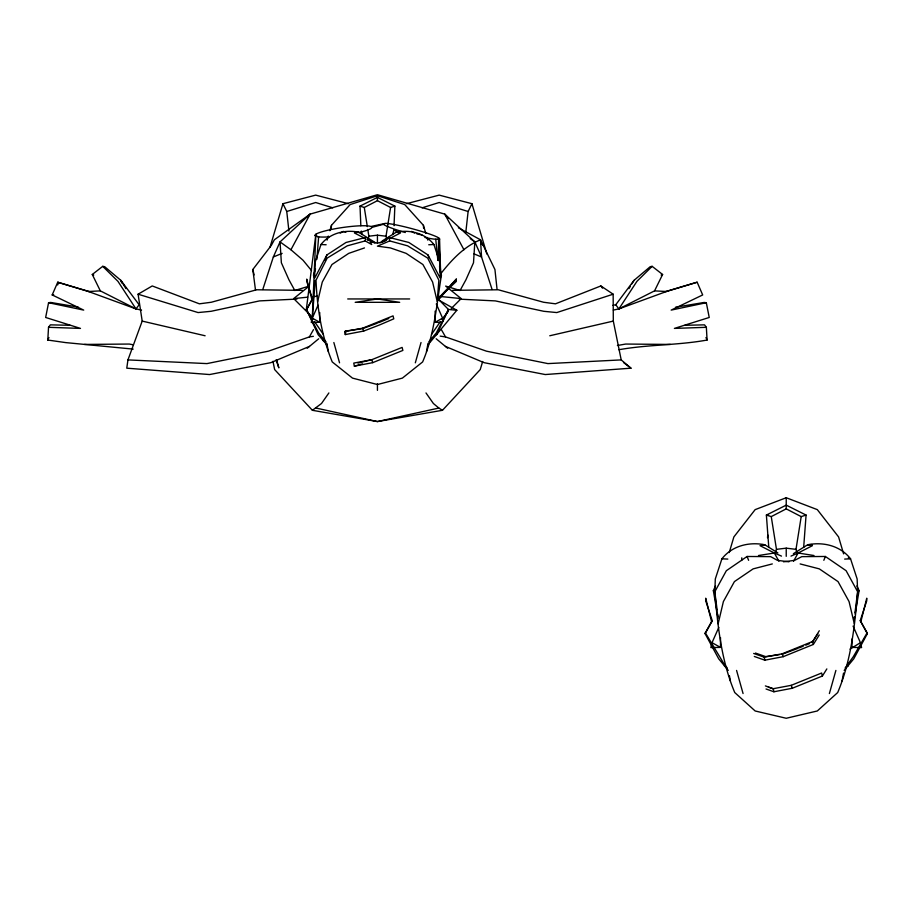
<?xml version="1.0" encoding="UTF-8"?>
<svg xmlns="http://www.w3.org/2000/svg" width="913" height="913" viewBox="0 0 913 913"><rect width="100%" height="100%" fill="white"/><g stroke="black" fill="none" stroke-linecap="round" stroke-linejoin="round"><path stroke-width="1.37" d="M315.236 280.314L312.292 318.158L311.265 322.449L319.733 322.3L319.733 312.531M718.816 627.379L712.026 642.684L710.85 647.579L720.494 647.397L720.505 637.582M323.282 340.732L323.305 338.62L318.58 332.925L306.426 309.484L318.158 334.729L326.968 344.874M438.194 260.365L438.628 237.905L439.564 238.875L440.614 272.713L438.628 237.905M724.545 666.25L724.568 664.858L705.338 632.812L712.208 620.612L705.715 600.845L705.715 598.209L711.638 621.901L705.11 633.69L718.702 658.821L728.266 670.427M314.688 275.429L315.168 262.236L320.965 244.513C329.89 233.077 344.783 229.471 358.592 232.164L375.083 242.47M714.902 590.003L715.301 578.99L721.909 558.802C732.066 545.78 749.037 541.671 764.763 544.741L777.876 552.936M741.676 560.479L741.778 557.832M394.039 225.716L394.861 206.121L377.434 197.402L360.019 206.121L360.84 225.716M768.792 547.446L766.384 515.069L786.23 505.14L806.076 515.069L803.668 547.446M133.184 349.108L65.622 342.592L47.796 340.047L48.526 327.311L50.352 324.857L69.959 325.279M331.293 228.09L331.465 225.317L350.147 204.569L377.434 195.724L404.733 204.569L423.415 225.317L425.8 233.386M316.879 259.303L318.626 236.878L314.859 235.417L315.864 234.242A28.782 3.96 -8.2 0 1 343.459 227.394A28.782 3.96 -8.2 0 1 370.918 226.492L385.423 223.354A29.273 2.75 15.1 0 1 411.615 228.581A29.273 2.75 15.1 0 1 437.681 237.289L439.552 239.252L433.903 239.103A29.273 2.75 15.1 0 1 424.933 237.483M767.513 537.734L767.765 534.938M788.946 561.803L777.465 560.365L770.663 556.645L747.085 556.474L726.349 570.705L714.799 591.784C717.721 626.01 721.281 660.578 734.748 692.545L755.154 710.976L786.23 718.269L817.306 710.976L837.7 692.545C851.178 660.578 854.739 626.01 857.661 591.784L846.111 570.705L825.375 556.474L801.797 556.645L794.63 560.365L783.502 561.803M465.79 232.507L468.118 211.496L471.93 203.702L439.187 195.12L406.445 203.702M854.077 619.573L854.442 616.789M854.979 612.623L857.661 591.784L859.099 590.631L856.942 585.872M302.329 290.357L256.61 289.775L211.325 302.249L199.388 303.824L152.243 285.952L138.091 294.203L142.2 321.091L127.946 359.905L126.77 368.179L209.613 374.547L270.819 362.666L309.473 346.392M386.69 238.807L386.016 236.205L390.593 207.468L394.861 206.121M441.424 275.133C436.654 304.406 434.485 334.363 422.628 361.936L402.382 378.119L377.434 384.521L352.498 378.119L332.241 361.936C321.593 335.95 317.131 308.115 316.024 280.177L327.196 258.082L347.248 245.837L365.2 240.918L371.682 244.524L370.176 241.888L377.434 243.189L384.544 241.329L389.086 237.426L408.864 242.47L428.014 254.967L440.146 278.054L441.424 275.133L439.758 270.134L439.598 265.934M797.049 553.369L795.999 549.341L801.203 516.61L806.076 515.069M365.2 240.918L365.782 237.426L346.016 242.47L326.865 254.967L314.734 278.054L313.456 275.133L315.533 268.89M854.191 619.596L854.659 616.834M855.127 614.072L859.099 590.631M426.462 351.71L428.049 343.299M842.06 680.904L843.544 673.064M78.084 307.065L50.717 302.454L48.572 302.717L45.65 317.473L80.481 328.406L48.526 327.311M345.297 334.58L344.68 331.567L362.678 328.178L393.046 315.875L393.788 318.842L379.728 324.88L363.682 331.065L345.297 334.58L346.095 330.985L362.723 328.6M317.656 301.575L322.278 282.037L331.967 264.519L348.732 253.358L364.481 247.925M718.143 623.796L723.393 601.553L734.429 581.592L753.134 568.879L772.318 563.926M392.75 234.538L393.868 229.916L398.878 232.495M860.811 621.901L866.745 598.209L866.745 600.845L860.24 620.612L867.35 633.69L853.758 658.821L844.183 670.427M367.848 240.096L368.863 236.205L367.768 229.368M775.411 553.369L776.461 549.341L771.257 516.61L766.384 515.069L768.495 515.274M705.11 633.69L705.338 632.812M415.324 362.815L421.03 342.523M829.381 693.549L835.886 670.427M270.031 247.218L282.95 203.702L315.693 195.12L348.435 203.702M327.082 240.108L328.281 236.068M329.867 230.692L331.465 225.317M729.236 552.559L733.869 536.935L755.142 509.637L786.23 497.733L817.318 509.637L838.591 536.935L843.612 553.86M325.245 260.353L326.865 254.967M482.68 361.491L480.238 369.571L442.474 410.291L377.434 421.566L312.394 410.302L274.642 369.571L272.953 361.32M262.796 289.467L273.329 256.987L280.04 241.899L310.135 214.11L377.434 194.731L444.745 214.11L474.84 241.899L481.55 256.987L492.084 289.467M823.834 560.308L825.375 556.474M57.645 284.982L58.626 282.528L89.269 291.567M48.572 302.717L83.711 310.1L52.189 294.945L57.736 282.208L88.458 291.509L135.991 308.914L141.549 310.078M311.961 299.909L312.451 298.779L306.745 281.421L306.745 279.116L311.961 299.909L306.22 310.26L312.292 318.158L319.733 322.3M318.021 305.239L312.292 318.158L315.864 234.242L306.22 310.26L312.451 298.779M711.638 621.901L712.208 620.612M47.796 340.047L48.914 337.548M718.029 618.215L713.35 590.631L715.518 585.872M436.722 334.729L448.454 309.484L437.966 298.779L456.317 279.116L456.317 281.421L437.966 298.779L438.468 299.909L456.842 310.26L427.912 344.874M613.331 310.078L618.888 308.914L654.553 290.87L662.598 274.482L652.133 266.334L650.204 266.699L634.033 280.348L615.75 304.759L612.954 305.284M311.527 270.568L303.002 260.205L290.927 249.751L310.135 214.11L274.357 239.788L271.355 245.346L252.821 269.506L255.537 290.391M793.545 561.255L798.099 553.016L812.422 545.677L807.697 544.741L793.386 553.689M127.946 359.905L206.954 363.602L268.376 351.185L309.37 336.908L313.49 329.65M860.24 620.612L867.122 632.812L853.267 656.767L845.107 668.054M628.931 288.645L630.392 286.271M631.842 283.909L634.033 280.348M819.292 630.746L812.102 642.547L817.854 633.805M754.321 656.47L764.82 660.19L783.217 656.675L813.323 644.452L819.258 634.969M766.03 688.984L773.893 691.769L792.29 688.254L822.396 676.031L826.847 668.921M615.75 304.759L618.888 308.914L636.932 281.341L652.133 266.334M431.518 334.42L440.397 321.524M442.006 319.173L448.226 311.504M328.885 392.944L321.502 403.5L312.394 410.302M135.991 308.914L139.13 304.759L120.847 280.348L104.675 266.699L102.735 266.334L92.281 274.482L100.327 290.87L135.991 308.914L117.948 281.341L102.735 266.334M440.796 273.672C451.49 260.057 464.215 246.384 480.523 239.788L494.937 269.506L497.049 289.295M307.373 217.328L310.135 214.11M438.468 299.909L456.317 279.116M428.825 341.804L436.3 332.925L448.454 309.484L456.842 310.26M451.227 308.526L460.198 299.59M850.014 649.109L860.434 642.684L853.084 626.101M307.225 348.264L318.705 338.769M382.148 240.998L396.288 232.164C410.097 229.471 424.99 233.077 433.915 244.513L439.712 262.236L440.18 275.429M340.218 233.146L343.356 231.4L345.856 232.222M435.147 311.128L435.147 322.3L442.588 318.158L436.288 303.949M360.019 206.121L364.287 207.468L377.434 200.677L390.593 207.468M771.257 516.61L786.23 508.872L801.203 516.61M390.376 238.145L400.43 232.986L396.288 232.164L399.962 232.039M389.68 240.918L377.434 246.156L390.399 247.925L406.148 253.358L422.913 264.519L432.602 282.037L437.224 301.575L438.856 280.177L427.683 258.082L407.632 245.837L389.68 240.918L389.086 237.426M438.582 239.354L439.564 238.875M380.048 242.835L386.553 239.993M790.978 556.108L798.099 553.016L813.974 555.515M378.633 322.7L388.767 318.5M799.434 647.785L803.235 646.21M805.768 645.16L809.569 643.597M273.329 256.987L282.128 253.369M344.68 331.567L346.095 330.985M661.115 275.064L662.598 274.482M445.407 346.392L484.061 362.666L545.255 374.547L630.974 368.179L621.205 359.905L613.308 321.091L613.159 294.203L600.857 285.952L555.492 303.824L543.555 302.249L498.258 289.775L452.551 290.357M372.755 362.644L371.751 359.711L353.765 363.089L354.37 366.159L372.755 362.644L402.873 350.421L402.119 347.408L371.751 359.711L357.942 363.054M753.659 653.446L764.215 657.177L782.201 653.788L812.57 641.485L813.323 644.452M765.368 685.903L773.288 688.699L791.274 685.321L821.654 673.018L822.396 676.031M364.059 328.109L377.309 323.191M782.258 654.21L798.167 648.31M618.888 308.914L666.422 291.509L697.144 282.208L702.679 294.945L671.169 310.1L706.308 302.717L709.23 317.473L674.399 328.406L706.354 327.311L707.084 340.047C677.948 345.365 647.979 344.475 618.911 349.736M697.144 282.208L665.611 291.567M613.159 294.203L556.793 312.566L543.806 311.299L495.348 300.902L459.33 299.144M422.091 207.822L439.187 202.515L468.118 211.496M288.93 231.103L286.762 211.496L315.693 202.515L332.777 207.822M354.37 366.159L362.415 363.933M549.763 335.767L613.308 321.091M442.474 410.291L438.856 408.054L377.434 421.566L316.024 408.054M617.405 345.502L625.656 344.053L670.37 344.429M758.486 555.515L774.361 553.016L781.482 556.108M309.37 336.908L313.353 336.326M779.485 654.61L765.63 656.595L755.462 653.057M675.483 307.247L704.163 302.454L706.308 302.717M368.863 236.205L377.434 235.177L386.016 236.205M52.189 294.945L53.696 294.773M776.461 549.341L786.23 548.165L795.999 549.341M307.601 297.181L293.678 298.597L309.222 286.089L294.808 290.494L288.93 279.755L281.364 262.784L280.04 241.899L290.927 249.751M313.17 296.622L317.347 296.2M88.458 291.509L100.327 290.87M428.733 244.764L433.915 244.513M296.942 299.076L259.532 300.902L211.074 311.299L198.087 312.566L138.091 294.203M844.651 559.087L850.551 558.802L857.147 578.99L857.547 590.003M621.205 359.905L547.926 363.602L486.503 351.185L445.51 336.908L440.192 336.132M811.885 544.593L807.697 544.741C823.423 541.671 840.394 545.78 850.551 558.802L848.337 557.946M684.921 325.279L704.528 324.857L706.354 327.311M84.51 344.429L129.224 344.053L133.355 344.783M347.705 298.95L409.663 298.95M435.147 322.3L442.2 322.426M354.917 232.039L358.592 232.164L354.449 232.986L364.504 238.145M761.967 544.639L764.763 544.741L760.038 545.677L774.361 553.016L778.915 561.255M320.965 244.513L326.146 244.764M721.909 558.802L727.809 559.087M654.553 290.87L666.422 291.509M437.532 296.2L461.191 298.597L445.658 286.089L460.072 290.494L465.95 279.755L473.505 262.784L474.84 241.899L470.229 238.578M416.944 233.968L421.909 234.915M316.743 236.501L318.626 236.878A28.782 3.96 -8.2 0 0 329.022 236.878M142.2 321.091L205.117 335.767M800.142 563.926L819.326 568.879L838.031 581.592L849.056 601.553L854.317 623.796M768.347 687.135L773.437 688.904M57.736 282.208L58.626 282.528M92.281 274.482L93.765 275.064M474.007 253.882L481.55 256.987L480.523 239.788L458.372 227.782M367.026 239.434L374.832 242.835M411.523 231.4L414.662 233.146M712.026 642.684L720.494 647.397M481.117 243.828L483.525 245.346M623.533 362.529L630.974 368.179M713.35 590.631L714.799 591.784L717.127 609.85M436.174 338.769L447.655 348.264M438.856 408.054L433.378 403.5L425.994 392.944M314.859 235.417L315.807 236.319M294.682 299.59L309.644 314.483L312.862 319.173M724.568 664.858L727.353 668.054M323.305 338.62L326.055 341.804M448.42 218.401L444.745 214.11L463.952 249.751M600.857 285.952L602.546 288.188M314.483 321.524L323.35 334.42M125.948 288.645L120.847 280.348L121.771 282.984M441.39 329.65L445.51 336.908M282.95 203.702L286.762 211.496M705.966 337.548L707.084 340.047M747.085 556.474L748.614 560.308M782.201 653.788L783.217 656.675M362.678 328.178L363.682 331.065M791.274 685.321L792.29 688.254M276.125 359.927L278.842 367.871L276.536 359.665M428.014 254.967L428.825 257.66M471.93 203.702L486.857 254.019M426.999 237.414L427.798 240.108M736.574 670.427L743.068 693.549M333.85 342.523L339.545 362.815M867.122 632.812L867.35 633.69M361.286 231.069L362.13 234.538M860.434 642.684L861.598 647.579L851.966 647.397L851.955 638.986M442.588 318.158L443.353 321.376M252.821 269.506L254.122 274.961M764.215 657.177L764.82 660.19M773.288 688.699L773.893 691.769M729.407 675.677L730.4 680.904M326.831 343.299L328.418 351.71M364.287 207.468L367.334 226.629M717.664 614.015L718.017 616.789M435.752 239.274L437.863 260.353M423.415 225.317L423.586 228.09M847.892 664.858L847.915 666.25M786.23 497.733L786.23 508.872M786.23 548.165L786.23 556.337M377.434 195.724L377.434 200.677M377.434 235.177L377.434 242.881M377.434 383.7L377.434 390.353M405.315 232.53A29.273 2.75 15.1 0 1 383.471 224.29L371.853 227.394A28.782 3.96 -8.2 0 1 369.137 229.46M367.985 229.928A28.782 3.96 -8.2 0 1 358.786 232.587M377.434 298.95L355.191 302.317L399.689 302.317L377.434 298.95"/></g></svg>
